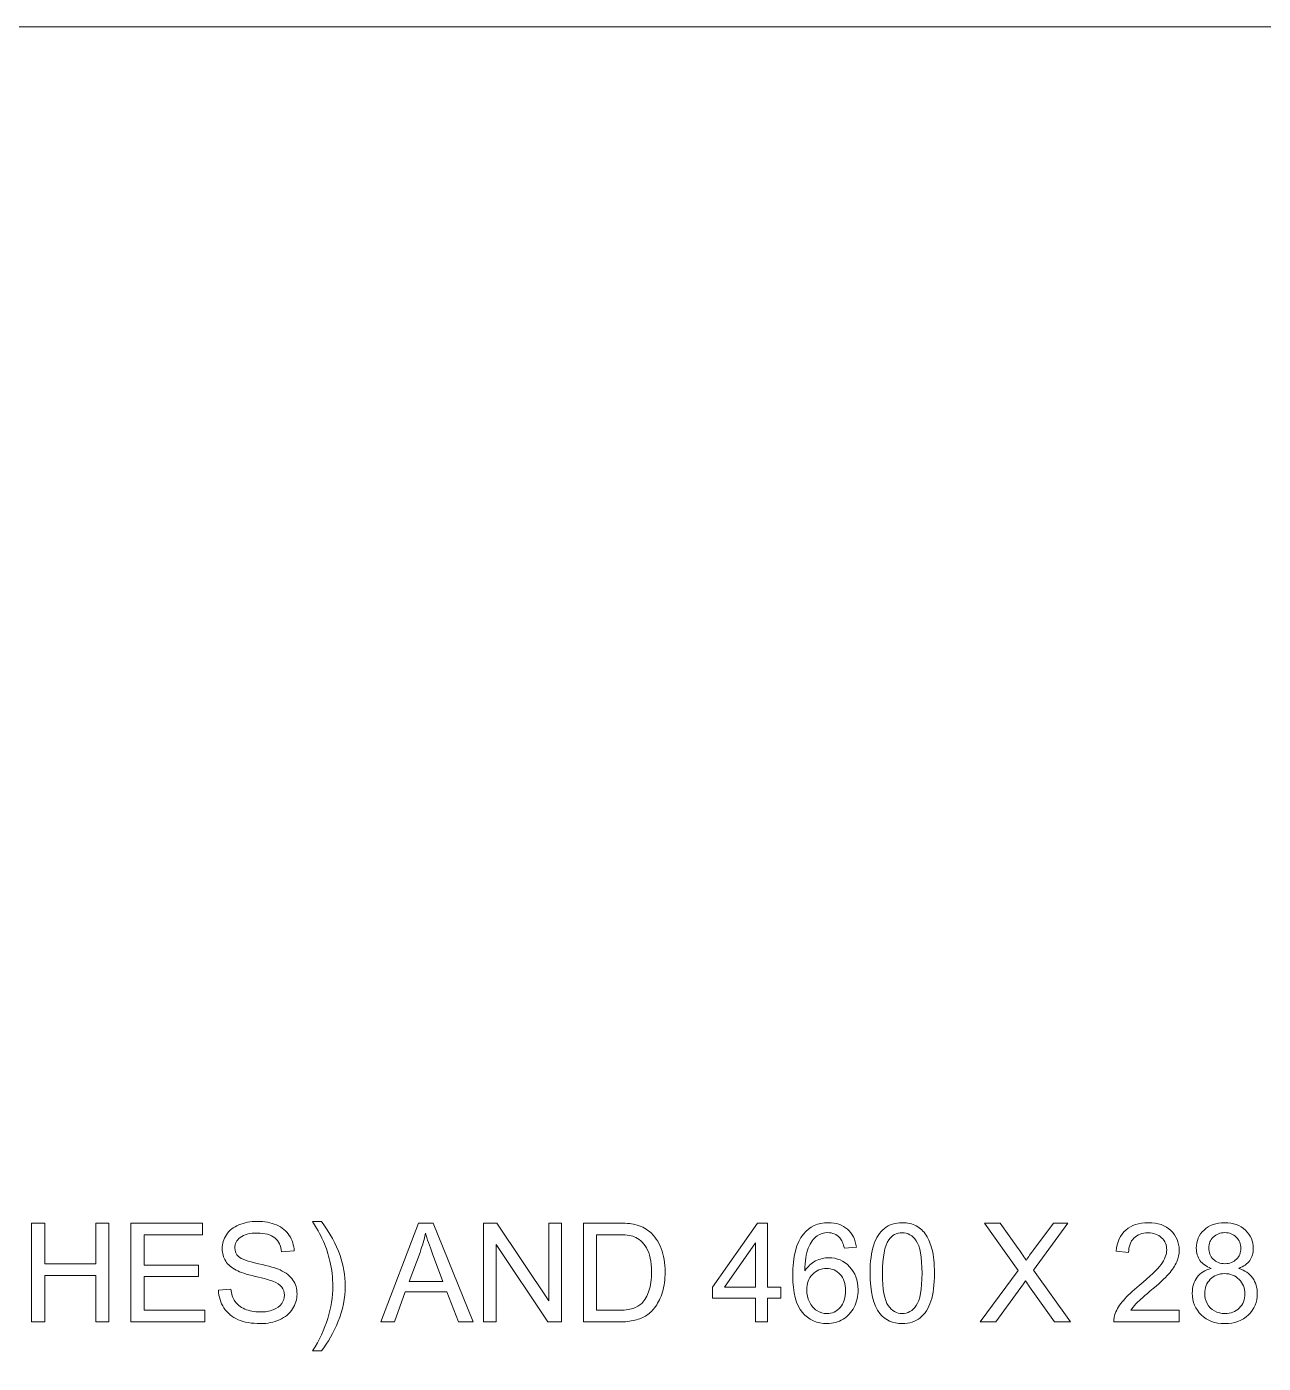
# Model space of a CAD drawing. Header units: millimetres. Extents: x -712 to 738, y -887 to 928.
# Drawn here: x 103.3 to 179.2, y 505.6 to 587.6 of the extents above; entities that cross this region are included whole.
import ezdxf

# ---------------------------------------------------------------- set-up
doc = ezdxf.new("R2010")
doc.units = ezdxf.units.MM
doc.header["$MEASUREMENT"] = 0
doc.layers.add('layer 1', color=7, linetype='Continuous')

msp = doc.modelspace()

# ---------------------------------------------------------------- linework, layer by layer
at = {"layer": 'layer 1', "lineweight": 9}
msp.add_open_spline([(-681.7377, -887.4186), (-681.7377, -887.4186), (706.7376, -887.4186), (706.7376, -887.4186), (706.7376, -887.4186), (723.657, -887.4186), (737.5, -873.5754), (737.5, -856.6561), (737.5, -856.6561), (737.5, -856.6561), (737.5, 556.8187), (737.5, 556.8187), (737.5, 556.8187), (737.5, 573.7381), (723.657, 587.5812), (706.7376, 587.5812), (706.7376, 587.5812), (706.7376, 587.5812), (-681.7377, 587.5812), (-681.7377, 587.5812), (-681.7377, 587.5812), (-698.657, 587.5812), (-712.5, 573.7381), (-712.5, 556.8187), (-712.5, 556.8187), (-712.5, 556.8187), (-712.5, -856.6561), (-712.5, -856.6561), (-712.5, -856.6561), (-712.5, -873.5754), (-698.657, -887.4186), (-681.7377, -887.4186)], degree=3, knots=[0, 0, 0, 0, 0.1111111, 0.1111111, 0.1111111, 0.1111111, 0.2222222, 0.2222222, 0.2222222, 0.2222222, 0.3333333, 0.3333333, 0.3333333, 0.3333333, 0.4444444, 0.4444444, 0.4444444, 0.4444444, 0.5555556, 0.5555556, 0.5555556, 0.5555556, 0.6666667, 0.6666667, 0.6666667, 0.6666667, 0.7777778, 0.7777778, 0.7777778, 0.7777778, 1, 1, 1, 1], dxfattribs=at)
at = {"layer": 'layer 1', "color": 250, "lineweight": 9}
for points, knots in [([(103.6241, 508.1318), (103.6241, 508.1318), (103.6241, 514.1936), (103.6241, 514.1936), (103.6241, 514.1936), (103.6241, 514.1936), (104.4284, 514.1936), (104.4284, 514.1936), (104.4284, 514.1936), (104.4284, 514.1936), (104.4284, 511.6961), (104.4284, 511.6961), (104.4284, 511.6961), (104.4284, 511.6961), (107.5608, 511.6961), (107.5608, 511.6961), (107.5608, 511.6961), (107.5608, 511.6961), (107.5608, 514.1936), (107.5608, 514.1936), (107.5608, 514.1936), (107.5608, 514.1936), (108.3651, 514.1936), (108.3651, 514.1936), (108.3651, 514.1936), (108.3651, 514.1936), (108.3651, 508.1318), (108.3651, 508.1318), (108.3651, 508.1318), (108.3651, 508.1318), (107.5608, 508.1318), (107.5608, 508.1318), (107.5608, 508.1318), (107.5608, 508.1318), (107.5608, 510.9849), (107.5608, 510.9849), (107.5608, 510.9849), (107.5608, 510.9849), (104.4284, 510.9849), (104.4284, 510.9849), (104.4284, 510.9849), (104.4284, 510.9849), (104.4284, 508.1318), (104.4284, 508.1318), (104.4284, 508.1318), (104.4284, 508.1318), (103.6241, 508.1318), (103.6241, 508.1318)], [0, 0, 0, 0, 0.0769231, 0.0769231, 0.0769231, 0.0769231, 0.1538462, 0.1538462, 0.1538462, 0.1538462, 0.2307692, 0.2307692, 0.2307692, 0.2307692, 0.3076923, 0.3076923, 0.3076923, 0.3076923, 0.3846154, 0.3846154, 0.3846154, 0.3846154, 0.4615385, 0.4615385, 0.4615385, 0.4615385, 0.5384615, 0.5384615, 0.5384615, 0.5384615, 0.6153846, 0.6153846, 0.6153846, 0.6153846, 0.6923077, 0.6923077, 0.6923077, 0.6923077, 0.7692308, 0.7692308, 0.7692308, 0.7692308, 0.8461538, 0.8461538, 0.8461538, 0.8461538, 1, 1, 1, 1]), ([(109.7211, 508.1318), (109.7211, 508.1318), (109.7211, 514.1936), (109.7211, 514.1936), (109.7211, 514.1936), (109.7211, 514.1936), (114.0982, 514.1936), (114.0982, 514.1936), (114.0982, 514.1936), (114.0982, 514.1936), (114.0982, 513.4824), (114.0982, 513.4824), (114.0982, 513.4824), (114.0982, 513.4824), (110.5254, 513.4824), (110.5254, 513.4824), (110.5254, 513.4824), (110.5254, 513.4824), (110.5254, 511.6199), (110.5254, 511.6199), (110.5254, 511.6199), (110.5254, 511.6199), (113.8696, 511.6199), (113.8696, 511.6199), (113.8696, 511.6199), (113.8696, 511.6199), (113.8696, 510.9087), (113.8696, 510.9087), (113.8696, 510.9087), (113.8696, 510.9087), (110.5254, 510.9087), (110.5254, 510.9087), (110.5254, 510.9087), (110.5254, 510.9087), (110.5254, 508.843), (110.5254, 508.843), (110.5254, 508.843), (110.5254, 508.843), (114.2421, 508.843), (114.2421, 508.843), (114.2421, 508.843), (114.2421, 508.843), (114.2421, 508.1318), (114.2421, 508.1318), (114.2421, 508.1318), (114.2421, 508.1318), (109.7211, 508.1318), (109.7211, 508.1318)], [0, 0, 0, 0, 0.0769231, 0.0769231, 0.0769231, 0.0769231, 0.1538462, 0.1538462, 0.1538462, 0.1538462, 0.2307692, 0.2307692, 0.2307692, 0.2307692, 0.3076923, 0.3076923, 0.3076923, 0.3076923, 0.3846154, 0.3846154, 0.3846154, 0.3846154, 0.4615385, 0.4615385, 0.4615385, 0.4615385, 0.5384615, 0.5384615, 0.5384615, 0.5384615, 0.6153846, 0.6153846, 0.6153846, 0.6153846, 0.6923077, 0.6923077, 0.6923077, 0.6923077, 0.7692308, 0.7692308, 0.7692308, 0.7692308, 0.8461538, 0.8461538, 0.8461538, 0.8461538, 1, 1, 1, 1]), ([(115.0887, 510.079), (115.0887, 510.079), (115.8422, 510.1468), (115.8422, 510.1468), (115.8422, 510.1468), (115.8775, 509.842), (115.9608, 509.5922), (116.092, 509.3961), (116.092, 509.3961), (116.2232, 509.2014), (116.4264, 509.0433), (116.7016, 508.922), (116.7016, 508.922), (116.9767, 508.802), (117.2871, 508.7414), (117.6314, 508.7414), (117.6314, 508.7414), (117.9376, 508.7414), (118.2071, 508.7865), (118.4414, 508.8782), (118.4414, 508.8782), (118.6756, 508.97), (118.8491, 509.0955), (118.9634, 509.255), (118.9634, 509.255), (119.0777, 509.4144), (119.1356, 509.588), (119.1356, 509.7742), (119.1356, 509.7742), (119.1356, 509.9633), (119.0806, 510.1284), (118.9705, 510.2709), (118.9705, 510.2709), (118.8604, 510.412), (118.6784, 510.5306), (118.4244, 510.6279), (118.4244, 510.6279), (118.2622, 510.69), (117.9023, 510.7888), (117.345, 510.9228), (117.345, 510.9228), (116.7876, 511.0569), (116.3982, 511.1825), (116.1752, 511.301), (116.1752, 511.301), (115.886, 511.4534), (115.6715, 511.6425), (115.5304, 511.8668), (115.5304, 511.8668), (115.3879, 512.0912), (115.3173, 512.3437), (115.3173, 512.6217), (115.3173, 512.6217), (115.3173, 512.9293), (115.4048, 513.2158), (115.5784, 513.481), (115.5784, 513.481), (115.7519, 513.7477), (116.0045, 513.9495), (116.3389, 514.0878), (116.3389, 514.0878), (116.6719, 514.2261), (117.043, 514.2952), (117.4508, 514.2952), (117.4508, 514.2952), (117.8995, 514.2952), (118.296, 514.2232), (118.6389, 514.0779), (118.6389, 514.0779), (118.9818, 513.934), (119.2456, 513.7209), (119.4305, 513.4387), (119.4305, 513.4387), (119.6153, 513.1579), (119.7141, 512.839), (119.7282, 512.4834), (119.7282, 512.4834), (119.7282, 512.4834), (118.9578, 512.4242), (118.9578, 512.4242), (118.9578, 512.4242), (118.9169, 512.8066), (118.7772, 513.0958), (118.5387, 513.2905), (118.5387, 513.2905), (118.3003, 513.4867), (117.9475, 513.584), (117.4819, 513.584), (117.4819, 513.584), (116.9965, 513.584), (116.6423, 513.4951), (116.4208, 513.3173), (116.4208, 513.3173), (116.1992, 513.1396), (116.0878, 512.9251), (116.0878, 512.6739), (116.0878, 512.6739), (116.0878, 512.4566), (116.1668, 512.2774), (116.3234, 512.1363), (116.3234, 512.1363), (116.4786, 511.9966), (116.8808, 511.8513), (117.5327, 511.7045), (117.5327, 511.7045), (118.1846, 511.5564), (118.6318, 511.428), (118.8745, 511.3179), (118.8745, 511.3179), (119.2259, 511.1556), (119.4869, 510.951), (119.6548, 510.7013), (119.6548, 510.7013), (119.8228, 510.4529), (119.906, 510.1665), (119.906, 509.842), (119.906, 509.842), (119.906, 509.5188), (119.8143, 509.2169), (119.6295, 508.9319), (119.6295, 508.9319), (119.4446, 508.6468), (119.1807, 508.4253), (118.835, 508.2673), (118.835, 508.2673), (118.4893, 508.1092), (118.1013, 508.0302), (117.6681, 508.0302), (117.6681, 508.0302), (117.1206, 508.0302), (116.662, 508.1106), (116.2924, 508.2701), (116.2924, 508.2701), (115.9213, 508.4295), (115.632, 508.6694), (115.4217, 508.9911), (115.4217, 508.9911), (115.2101, 509.3114), (115.1, 509.6741), (115.0887, 510.079)], [0, 0, 0, 0, 0.0277778, 0.0277778, 0.0277778, 0.0277778, 0.0555556, 0.0555556, 0.0555556, 0.0555556, 0.0833333, 0.0833333, 0.0833333, 0.0833333, 0.1111111, 0.1111111, 0.1111111, 0.1111111, 0.1388889, 0.1388889, 0.1388889, 0.1388889, 0.1666667, 0.1666667, 0.1666667, 0.1666667, 0.1944444, 0.1944444, 0.1944444, 0.1944444, 0.2222222, 0.2222222, 0.2222222, 0.2222222, 0.25, 0.25, 0.25, 0.25, 0.2777778, 0.2777778, 0.2777778, 0.2777778, 0.3055556, 0.3055556, 0.3055556, 0.3055556, 0.3333333, 0.3333333, 0.3333333, 0.3333333, 0.3611111, 0.3611111, 0.3611111, 0.3611111, 0.3888889, 0.3888889, 0.3888889, 0.3888889, 0.4166667, 0.4166667, 0.4166667, 0.4166667, 0.4444444, 0.4444444, 0.4444444, 0.4444444, 0.4722222, 0.4722222, 0.4722222, 0.4722222, 0.5, 0.5, 0.5, 0.5, 0.5277778, 0.5277778, 0.5277778, 0.5277778, 0.5555556, 0.5555556, 0.5555556, 0.5555556, 0.5833333, 0.5833333, 0.5833333, 0.5833333, 0.6111111, 0.6111111, 0.6111111, 0.6111111, 0.6388889, 0.6388889, 0.6388889, 0.6388889, 0.6666667, 0.6666667, 0.6666667, 0.6666667, 0.6944444, 0.6944444, 0.6944444, 0.6944444, 0.7222222, 0.7222222, 0.7222222, 0.7222222, 0.75, 0.75, 0.75, 0.75, 0.7777778, 0.7777778, 0.7777778, 0.7777778, 0.8055556, 0.8055556, 0.8055556, 0.8055556, 0.8333333, 0.8333333, 0.8333333, 0.8333333, 0.8611111, 0.8611111, 0.8611111, 0.8611111, 0.8888889, 0.8888889, 0.8888889, 0.8888889, 0.9166667, 0.9166667, 0.9166667, 0.9166667, 0.9444444, 0.9444444, 0.9444444, 0.9444444, 1, 1, 1, 1]), ([(121.3961, 506.3539), (121.3961, 506.3539), (120.8627, 506.3539), (120.8627, 506.3539), (120.8627, 506.3539), (121.6868, 507.676), (122.0988, 508.9996), (122.0988, 510.3245), (122.0988, 510.3245), (122.0988, 510.8424), (122.0395, 511.356), (121.921, 511.8654), (121.921, 511.8654), (121.8279, 512.2788), (121.6967, 512.6753), (121.5287, 513.0563), (121.5287, 513.0563), (121.4215, 513.3032), (121.1986, 513.7167), (120.8627, 514.2952), (120.8627, 514.2952), (120.8627, 514.2952), (121.3961, 514.2952), (121.3961, 514.2952), (121.3961, 514.2952), (121.9125, 513.6038), (122.2949, 512.9096), (122.5433, 512.2125), (122.5433, 512.2125), (122.7549, 511.6128), (122.8608, 510.9849), (122.8608, 510.3288), (122.8608, 510.3288), (122.8608, 509.5852), (122.7182, 508.8655), (122.4332, 508.1713), (122.4332, 508.1713), (122.1496, 507.4771), (121.8039, 506.8717), (121.3961, 506.3539)], [0, 0, 0, 0, 0.0909091, 0.0909091, 0.0909091, 0.0909091, 0.1818182, 0.1818182, 0.1818182, 0.1818182, 0.2727273, 0.2727273, 0.2727273, 0.2727273, 0.3636364, 0.3636364, 0.3636364, 0.3636364, 0.4545455, 0.4545455, 0.4545455, 0.4545455, 0.5454545, 0.5454545, 0.5454545, 0.5454545, 0.6363636, 0.6363636, 0.6363636, 0.6363636, 0.7272727, 0.7272727, 0.7272727, 0.7272727, 0.8181818, 0.8181818, 0.8181818, 0.8181818, 1, 1, 1, 1]), ([(125.0379, 508.1318), (125.0379, 508.1318), (127.3633, 514.1936), (127.3633, 514.1936), (127.3633, 514.1936), (127.3633, 514.1936), (128.2452, 514.1936), (128.2452, 514.1936), (128.2452, 514.1936), (128.2452, 514.1936), (130.7131, 508.1318), (130.7131, 508.1318), (130.7131, 508.1318), (130.7131, 508.1318), (129.8001, 508.1318), (129.8001, 508.1318), (129.8001, 508.1318), (129.8001, 508.1318), (129.0989, 509.969), (129.0989, 509.969), (129.0989, 509.969), (129.0989, 509.969), (126.5463, 509.969), (126.5463, 509.969), (126.5463, 509.969), (126.5463, 509.969), (125.8888, 508.1318), (125.8888, 508.1318), (125.8888, 508.1318), (125.8888, 508.1318), (125.0379, 508.1318), (125.0379, 508.1318)], [0, 0, 0, 0, 0.1111111, 0.1111111, 0.1111111, 0.1111111, 0.2222222, 0.2222222, 0.2222222, 0.2222222, 0.3333333, 0.3333333, 0.3333333, 0.3333333, 0.4444444, 0.4444444, 0.4444444, 0.4444444, 0.5555556, 0.5555556, 0.5555556, 0.5555556, 0.6666667, 0.6666667, 0.6666667, 0.6666667, 0.7777778, 0.7777778, 0.7777778, 0.7777778, 1, 1, 1, 1]), ([(131.341, 508.1318), (131.341, 508.1318), (131.341, 514.1936), (131.341, 514.1936), (131.341, 514.1936), (131.341, 514.1936), (132.1651, 514.1936), (132.1651, 514.1936), (132.1651, 514.1936), (132.1651, 514.1936), (135.3455, 509.4356), (135.3455, 509.4356), (135.3455, 509.4356), (135.3455, 509.4356), (135.3455, 514.1936), (135.3455, 514.1936), (135.3455, 514.1936), (135.3455, 514.1936), (136.116, 514.1936), (136.116, 514.1936), (136.116, 514.1936), (136.116, 514.1936), (136.116, 508.1318), (136.116, 508.1318), (136.116, 508.1318), (136.116, 508.1318), (135.2919, 508.1318), (135.2919, 508.1318), (135.2919, 508.1318), (135.2919, 508.1318), (132.1115, 512.8898), (132.1115, 512.8898), (132.1115, 512.8898), (132.1115, 512.8898), (132.1115, 508.1318), (132.1115, 508.1318), (132.1115, 508.1318), (132.1115, 508.1318), (131.341, 508.1318), (131.341, 508.1318)], [0, 0, 0, 0, 0.0909091, 0.0909091, 0.0909091, 0.0909091, 0.1818182, 0.1818182, 0.1818182, 0.1818182, 0.2727273, 0.2727273, 0.2727273, 0.2727273, 0.3636364, 0.3636364, 0.3636364, 0.3636364, 0.4545455, 0.4545455, 0.4545455, 0.4545455, 0.5454545, 0.5454545, 0.5454545, 0.5454545, 0.6363636, 0.6363636, 0.6363636, 0.6363636, 0.7272727, 0.7272727, 0.7272727, 0.7272727, 0.8181818, 0.8181818, 0.8181818, 0.8181818, 1, 1, 1, 1]), ([(137.4635, 508.1318), (137.4635, 508.1318), (137.4635, 514.1936), (137.4635, 514.1936), (137.4635, 514.1936), (137.4635, 514.1936), (139.5518, 514.1936), (139.5518, 514.1936), (139.5518, 514.1936), (140.0231, 514.1936), (140.3829, 514.1654), (140.6313, 514.1075), (140.6313, 514.1075), (140.9784, 514.0271), (141.2747, 513.8818), (141.5202, 513.6729), (141.5202, 513.6729), (141.8405, 513.402), (142.079, 513.0577), (142.237, 512.6372), (142.237, 512.6372), (142.3965, 512.2167), (142.4755, 511.7356), (142.4755, 511.1952), (142.4755, 511.1952), (142.4755, 510.7352), (142.4219, 510.3274), (142.3146, 509.9718), (142.3146, 509.9718), (142.2074, 509.6162), (142.0691, 509.3213), (141.9012, 509.0885), (141.9012, 509.0885), (141.7319, 508.8557), (141.5484, 508.6722), (141.3481, 508.5396), (141.3481, 508.5396), (141.1491, 508.4055), (140.9078, 508.3039), (140.6256, 508.2348), (140.6256, 508.2348), (140.342, 508.1657), (140.0175, 508.1318), (139.6506, 508.1318), (139.6506, 508.1318), (139.6506, 508.1318), (137.4635, 508.1318), (137.4635, 508.1318)], [0, 0, 0, 0, 0.0769231, 0.0769231, 0.0769231, 0.0769231, 0.1538462, 0.1538462, 0.1538462, 0.1538462, 0.2307692, 0.2307692, 0.2307692, 0.2307692, 0.3076923, 0.3076923, 0.3076923, 0.3076923, 0.3846154, 0.3846154, 0.3846154, 0.3846154, 0.4615385, 0.4615385, 0.4615385, 0.4615385, 0.5384615, 0.5384615, 0.5384615, 0.5384615, 0.6153846, 0.6153846, 0.6153846, 0.6153846, 0.6923077, 0.6923077, 0.6923077, 0.6923077, 0.7692308, 0.7692308, 0.7692308, 0.7692308, 0.8461538, 0.8461538, 0.8461538, 0.8461538, 1, 1, 1, 1]), ([(148.0124, 508.1318), (148.0124, 508.1318), (148.0124, 509.5795), (148.0124, 509.5795), (148.0124, 509.5795), (148.0124, 509.5795), (145.3794, 509.5795), (145.3794, 509.5795), (145.3794, 509.5795), (145.3794, 509.5795), (145.3794, 510.2653), (145.3794, 510.2653), (145.3794, 510.2653), (145.3794, 510.2653), (148.1478, 514.1936), (148.1478, 514.1936), (148.1478, 514.1936), (148.1478, 514.1936), (148.7574, 514.1936), (148.7574, 514.1936), (148.7574, 514.1936), (148.7574, 514.1936), (148.7574, 510.2653), (148.7574, 510.2653), (148.7574, 510.2653), (148.7574, 510.2653), (149.5786, 510.2653), (149.5786, 510.2653), (149.5786, 510.2653), (149.5786, 510.2653), (149.5786, 509.5795), (149.5786, 509.5795), (149.5786, 509.5795), (149.5786, 509.5795), (148.7574, 509.5795), (148.7574, 509.5795), (148.7574, 509.5795), (148.7574, 509.5795), (148.7574, 508.1318), (148.7574, 508.1318), (148.7574, 508.1318), (148.7574, 508.1318), (148.0124, 508.1318), (148.0124, 508.1318)], [0, 0, 0, 0, 0.0833333, 0.0833333, 0.0833333, 0.0833333, 0.1666667, 0.1666667, 0.1666667, 0.1666667, 0.25, 0.25, 0.25, 0.25, 0.3333333, 0.3333333, 0.3333333, 0.3333333, 0.4166667, 0.4166667, 0.4166667, 0.4166667, 0.5, 0.5, 0.5, 0.5, 0.5833333, 0.5833333, 0.5833333, 0.5833333, 0.6666667, 0.6666667, 0.6666667, 0.6666667, 0.75, 0.75, 0.75, 0.75, 0.8333333, 0.8333333, 0.8333333, 0.8333333, 1, 1, 1, 1]), ([(154.211, 512.712), (154.211, 512.712), (153.4745, 512.6528), (153.4745, 512.6528), (153.4745, 512.6528), (153.4082, 512.9448), (153.3136, 513.1579), (153.1909, 513.2905), (153.1909, 513.2905), (152.9891, 513.5036), (152.7393, 513.6094), (152.443, 513.6094), (152.443, 513.6094), (152.2045, 513.6094), (151.9929, 513.5431), (151.8109, 513.4105), (151.8109, 513.4105), (151.5766, 513.2397), (151.3932, 512.9914), (151.2563, 512.664), (151.2563, 512.664), (151.1209, 512.3353), (151.0503, 511.8682), (151.0447, 511.2629), (151.0447, 511.2629), (151.2239, 511.5352), (151.444, 511.7384), (151.7036, 511.8696), (151.7036, 511.8696), (151.9633, 512.0023), (152.2342, 512.0686), (152.5192, 512.0686), (152.5192, 512.0686), (153.0159, 512.0686), (153.4392, 511.8851), (153.7891, 511.5197), (153.7891, 511.5197), (154.1377, 511.1542), (154.3126, 510.6829), (154.3126, 510.103), (154.3126, 510.103), (154.3126, 509.722), (154.2308, 509.3693), (154.0671, 509.0419), (154.0671, 509.0419), (153.902, 508.7146), (153.6777, 508.4648), (153.3898, 508.2912), (153.3898, 508.2912), (153.1034, 508.1177), (152.7774, 508.0302), (152.4134, 508.0302), (152.4134, 508.0302), (151.7939, 508.0302), (151.2874, 508.2588), (150.8951, 508.7146), (150.8951, 508.7146), (150.5042, 509.1703), (150.3081, 509.9224), (150.3081, 510.9694), (150.3081, 510.9694), (150.3081, 512.1405), (150.5254, 512.9928), (150.9586, 513.5248), (150.9586, 513.5248), (151.3368, 513.9876), (151.8461, 514.219), (152.4882, 514.219), (152.4882, 514.219), (152.9651, 514.219), (153.3574, 514.0849), (153.6621, 513.8183), (153.6621, 513.8183), (153.9669, 513.5516), (154.1504, 513.1833), (154.211, 512.712)], [0, 0, 0, 0, 0.05, 0.05, 0.05, 0.05, 0.1, 0.1, 0.1, 0.1, 0.15, 0.15, 0.15, 0.15, 0.2, 0.2, 0.2, 0.2, 0.25, 0.25, 0.25, 0.25, 0.3, 0.3, 0.3, 0.3, 0.35, 0.35, 0.35, 0.35, 0.4, 0.4, 0.4, 0.4, 0.45, 0.45, 0.45, 0.45, 0.5, 0.5, 0.5, 0.5, 0.55, 0.55, 0.55, 0.55, 0.6, 0.6, 0.6, 0.6, 0.65, 0.65, 0.65, 0.65, 0.7, 0.7, 0.7, 0.7, 0.75, 0.75, 0.75, 0.75, 0.8, 0.8, 0.8, 0.8, 0.85, 0.85, 0.85, 0.85, 0.9, 0.9, 0.9, 0.9, 1, 1, 1, 1]), ([(155.0506, 511.1232), (155.0506, 511.8386), (155.124, 512.4171), (155.2707, 512.8545), (155.2707, 512.8545), (155.4189, 513.2934), (155.6376, 513.6306), (155.9282, 513.8662), (155.9282, 513.8662), (156.2175, 514.1019), (156.583, 514.219), (157.0232, 514.219), (157.0232, 514.219), (157.3477, 514.219), (157.6328, 514.1541), (157.8797, 514.0229), (157.8797, 514.0229), (158.1252, 513.8916), (158.3284, 513.7026), (158.4864, 513.4556), (158.4864, 513.4556), (158.6445, 513.2101), (158.7687, 512.9096), (158.859, 512.5554), (158.859, 512.5554), (158.9507, 512.2012), (158.9958, 511.7229), (158.9958, 511.1232), (158.9958, 511.1232), (158.9958, 510.412), (158.9225, 509.8363), (158.7771, 509.3989), (158.7771, 509.3989), (158.6318, 508.9601), (158.4131, 508.6228), (158.1224, 508.3858), (158.1224, 508.3858), (157.8331, 508.1487), (157.4663, 508.0302), (157.0232, 508.0302), (157.0232, 508.0302), (156.4404, 508.0302), (155.9819, 508.2376), (155.6489, 508.6539), (155.6489, 508.6539), (155.2495, 509.1619), (155.0506, 509.9845), (155.0506, 511.1232)], [0, 0, 0, 0, 0.0769231, 0.0769231, 0.0769231, 0.0769231, 0.1538462, 0.1538462, 0.1538462, 0.1538462, 0.2307692, 0.2307692, 0.2307692, 0.2307692, 0.3076923, 0.3076923, 0.3076923, 0.3076923, 0.3846154, 0.3846154, 0.3846154, 0.3846154, 0.4615385, 0.4615385, 0.4615385, 0.4615385, 0.5384615, 0.5384615, 0.5384615, 0.5384615, 0.6153846, 0.6153846, 0.6153846, 0.6153846, 0.6923077, 0.6923077, 0.6923077, 0.6923077, 0.7692308, 0.7692308, 0.7692308, 0.7692308, 0.8461538, 0.8461538, 0.8461538, 0.8461538, 1, 1, 1, 1]), ([(161.7925, 508.1318), (161.7925, 508.1318), (164.1348, 511.277), (164.1348, 511.277), (164.1348, 511.277), (164.1348, 511.277), (162.0719, 514.1936), (162.0719, 514.1936), (162.0719, 514.1936), (162.0719, 514.1936), (163.0271, 514.1936), (163.0271, 514.1936), (163.0271, 514.1936), (163.0271, 514.1936), (164.132, 512.6429), (164.132, 512.6429), (164.132, 512.6429), (164.362, 512.3212), (164.5214, 512.0756), (164.6131, 511.9049), (164.6131, 511.9049), (164.75, 512.1166), (164.9109, 512.3423), (165.0957, 512.5808), (165.0957, 512.5808), (165.0957, 512.5808), (166.3064, 514.1936), (166.3064, 514.1936), (166.3064, 514.1936), (166.3064, 514.1936), (167.1855, 514.1936), (167.1855, 514.1936), (167.1855, 514.1936), (167.1855, 514.1936), (165.0802, 511.3123), (165.0802, 511.3123), (165.0802, 511.3123), (165.0802, 511.3123), (167.3463, 508.1318), (167.3463, 508.1318), (167.3463, 508.1318), (167.3463, 508.1318), (166.3614, 508.1318), (166.3614, 508.1318), (166.3614, 508.1318), (166.3614, 508.1318), (164.8319, 510.2935), (164.8319, 510.2935), (164.8319, 510.2935), (164.7444, 510.4163), (164.6611, 510.539), (164.5835, 510.6604), (164.5835, 510.6604), (164.4481, 510.4572), (164.3521, 510.3147), (164.2928, 510.2342), (164.2928, 510.2342), (164.2928, 510.2342), (162.7562, 508.1318), (162.7562, 508.1318), (162.7562, 508.1318), (162.7562, 508.1318), (161.7925, 508.1318), (161.7925, 508.1318)], [0, 0, 0, 0, 0.0588235, 0.0588235, 0.0588235, 0.0588235, 0.1176471, 0.1176471, 0.1176471, 0.1176471, 0.1764706, 0.1764706, 0.1764706, 0.1764706, 0.2352941, 0.2352941, 0.2352941, 0.2352941, 0.2941176, 0.2941176, 0.2941176, 0.2941176, 0.3529412, 0.3529412, 0.3529412, 0.3529412, 0.4117647, 0.4117647, 0.4117647, 0.4117647, 0.4705882, 0.4705882, 0.4705882, 0.4705882, 0.5294118, 0.5294118, 0.5294118, 0.5294118, 0.5882353, 0.5882353, 0.5882353, 0.5882353, 0.6470588, 0.6470588, 0.6470588, 0.6470588, 0.7058824, 0.7058824, 0.7058824, 0.7058824, 0.7647059, 0.7647059, 0.7647059, 0.7647059, 0.8235294, 0.8235294, 0.8235294, 0.8235294, 0.8823529, 0.8823529, 0.8823529, 0.8823529, 1, 1, 1, 1]), ([(174.0135, 508.843), (174.0135, 508.843), (174.0135, 508.1318), (174.0135, 508.1318), (174.0135, 508.1318), (174.0135, 508.1318), (170.0005, 508.1318), (170.0005, 508.1318), (170.0005, 508.1318), (169.9949, 508.311), (170.0245, 508.4831), (170.088, 508.6496), (170.088, 508.6496), (170.191, 508.922), (170.3561, 509.1915), (170.5833, 509.4553), (170.5833, 509.4553), (170.8105, 509.7192), (171.135, 510.024), (171.5569, 510.3697), (171.5569, 510.3697), (172.213, 510.9101), (172.6589, 511.3377), (172.8917, 511.6537), (172.8917, 511.6537), (173.126, 511.9698), (173.2431, 512.2689), (173.2431, 512.5512), (173.2431, 512.5512), (173.2431, 512.8461), (173.1372, 513.0944), (172.9256, 513.2976), (172.9256, 513.2976), (172.7139, 513.4994), (172.4374, 513.601), (172.0973, 513.601), (172.0973, 513.601), (171.7375, 513.601), (171.4497, 513.4937), (171.2338, 513.2792), (171.2338, 513.2792), (171.0179, 513.0662), (170.9092, 512.7699), (170.9064, 512.3903), (170.9064, 512.3903), (170.9064, 512.3903), (170.1444, 512.4665), (170.1444, 512.4665), (170.1444, 512.4665), (170.1967, 513.0366), (170.3942, 513.4712), (170.7357, 513.7703), (170.7357, 513.7703), (171.0785, 514.0694), (171.5371, 514.219), (172.1142, 514.219), (172.1142, 514.219), (172.6956, 514.219), (173.157, 514.0581), (173.4956, 513.735), (173.4956, 513.735), (173.8357, 513.4119), (174.005, 513.0112), (174.005, 512.5342), (174.005, 512.5342), (174.005, 512.2915), (173.9556, 512.0531), (173.8555, 511.8188), (173.8555, 511.8188), (173.7567, 511.5832), (173.5916, 511.3363), (173.3616, 511.0766), (173.3616, 511.0766), (173.1302, 510.8184), (172.7478, 510.4614), (172.2144, 510.0099), (172.2144, 510.0099), (171.7671, 509.6346), (171.4793, 509.3806), (171.3523, 509.2465), (171.3523, 509.2465), (171.2253, 509.1125), (171.1209, 508.9784), (171.0376, 508.843), (171.0376, 508.843), (171.0376, 508.843), (174.0135, 508.843), (174.0135, 508.843)], [0, 0, 0, 0, 0.0434783, 0.0434783, 0.0434783, 0.0434783, 0.0869565, 0.0869565, 0.0869565, 0.0869565, 0.1304348, 0.1304348, 0.1304348, 0.1304348, 0.173913, 0.173913, 0.173913, 0.173913, 0.2173913, 0.2173913, 0.2173913, 0.2173913, 0.2608696, 0.2608696, 0.2608696, 0.2608696, 0.3043478, 0.3043478, 0.3043478, 0.3043478, 0.3478261, 0.3478261, 0.3478261, 0.3478261, 0.3913043, 0.3913043, 0.3913043, 0.3913043, 0.4347826, 0.4347826, 0.4347826, 0.4347826, 0.4782609, 0.4782609, 0.4782609, 0.4782609, 0.5217391, 0.5217391, 0.5217391, 0.5217391, 0.5652174, 0.5652174, 0.5652174, 0.5652174, 0.6086957, 0.6086957, 0.6086957, 0.6086957, 0.6521739, 0.6521739, 0.6521739, 0.6521739, 0.6956522, 0.6956522, 0.6956522, 0.6956522, 0.7391304, 0.7391304, 0.7391304, 0.7391304, 0.7826087, 0.7826087, 0.7826087, 0.7826087, 0.826087, 0.826087, 0.826087, 0.826087, 0.8695652, 0.8695652, 0.8695652, 0.8695652, 0.9130435, 0.9130435, 0.9130435, 0.9130435, 1, 1, 1, 1]), ([(175.9664, 511.4181), (175.6573, 511.531), (175.4287, 511.6932), (175.2792, 511.9021), (175.2792, 511.9021), (175.131, 512.1123), (175.0562, 512.3635), (175.0562, 512.6556), (175.0562, 512.6556), (175.0562, 513.0972), (175.2143, 513.4669), (175.5303, 513.7675), (175.5303, 513.7675), (175.8478, 514.068), (176.2683, 514.219), (176.7946, 514.219), (176.7946, 514.219), (177.3224, 514.219), (177.7485, 514.0652), (178.0702, 513.7576), (178.0702, 513.7576), (178.3919, 513.45), (178.5528, 513.0761), (178.5528, 512.6344), (178.5528, 512.6344), (178.5528, 512.3536), (178.4794, 512.1081), (178.3327, 511.9007), (178.3327, 511.9007), (178.1859, 511.6918), (177.963, 511.531), (177.6624, 511.4181), (177.6624, 511.4181), (178.0335, 511.2967), (178.3143, 511.102), (178.5076, 510.8311), (178.5076, 510.8311), (178.7009, 510.5616), (178.7983, 510.2399), (178.7983, 509.8645), (178.7983, 509.8645), (178.7983, 509.3467), (178.6149, 508.9121), (178.2494, 508.5593), (178.2494, 508.5593), (177.8825, 508.2066), (177.4014, 508.0302), (176.8045, 508.0302), (176.8045, 508.0302), (176.2076, 508.0302), (175.7265, 508.2066), (175.3596, 508.5608), (175.3596, 508.5608), (174.9941, 508.9149), (174.8107, 509.3566), (174.8107, 509.8857), (174.8107, 509.8857), (174.8107, 510.2794), (174.9109, 510.6096), (175.1113, 510.8748), (175.1113, 510.8748), (175.3116, 511.1415), (175.5967, 511.3221), (175.9664, 511.4181)], [0, 0, 0, 0, 0.0588235, 0.0588235, 0.0588235, 0.0588235, 0.1176471, 0.1176471, 0.1176471, 0.1176471, 0.1764706, 0.1764706, 0.1764706, 0.1764706, 0.2352941, 0.2352941, 0.2352941, 0.2352941, 0.2941176, 0.2941176, 0.2941176, 0.2941176, 0.3529412, 0.3529412, 0.3529412, 0.3529412, 0.4117647, 0.4117647, 0.4117647, 0.4117647, 0.4705882, 0.4705882, 0.4705882, 0.4705882, 0.5294118, 0.5294118, 0.5294118, 0.5294118, 0.5882353, 0.5882353, 0.5882353, 0.5882353, 0.6470588, 0.6470588, 0.6470588, 0.6470588, 0.7058824, 0.7058824, 0.7058824, 0.7058824, 0.7647059, 0.7647059, 0.7647059, 0.7647059, 0.8235294, 0.8235294, 0.8235294, 0.8235294, 0.8823529, 0.8823529, 0.8823529, 0.8823529, 1, 1, 1, 1]), ([(126.7819, 510.6209), (126.7819, 510.6209), (128.8477, 510.6209), (128.8477, 510.6209), (128.8477, 510.6209), (128.8477, 510.6209), (128.2155, 512.3014), (128.2155, 512.3014), (128.2155, 512.3014), (128.0251, 512.8122), (127.8811, 513.2341), (127.7809, 513.5671), (127.7809, 513.5671), (127.6977, 513.172), (127.5862, 512.784), (127.4465, 512.4002), (127.4465, 512.4002), (127.4465, 512.4002), (126.7819, 510.6209), (126.7819, 510.6209)], [0, 0, 0, 0, 0.1666667, 0.1666667, 0.1666667, 0.1666667, 0.3333333, 0.3333333, 0.3333333, 0.3333333, 0.5, 0.5, 0.5, 0.5, 0.6666667, 0.6666667, 0.6666667, 0.6666667, 1, 1, 1, 1]), ([(138.2678, 508.843), (138.2678, 508.843), (139.5603, 508.843), (139.5603, 508.843), (139.5603, 508.843), (139.9596, 508.843), (140.2729, 508.8796), (140.5, 508.9544), (140.5, 508.9544), (140.7272, 509.0292), (140.9078, 509.1336), (141.0433, 509.2691), (141.0433, 509.2691), (141.2324, 509.4596), (141.3805, 509.7164), (141.4864, 510.0381), (141.4864, 510.0381), (141.5922, 510.3598), (141.6458, 510.7493), (141.6458, 511.2079), (141.6458, 511.2079), (141.6458, 511.8428), (141.5414, 512.331), (141.334, 512.6725), (141.334, 512.6725), (141.1265, 513.014), (140.874, 513.2426), (140.5762, 513.3583), (140.5762, 513.3583), (140.3618, 513.4415), (140.0161, 513.4824), (139.5391, 513.4824), (139.5391, 513.4824), (139.5391, 513.4824), (138.2678, 513.4824), (138.2678, 513.4824), (138.2678, 513.4824), (138.2678, 513.4824), (138.2678, 508.843), (138.2678, 508.843)], [0, 0, 0, 0, 0.0909091, 0.0909091, 0.0909091, 0.0909091, 0.1818182, 0.1818182, 0.1818182, 0.1818182, 0.2727273, 0.2727273, 0.2727273, 0.2727273, 0.3636364, 0.3636364, 0.3636364, 0.3636364, 0.4545455, 0.4545455, 0.4545455, 0.4545455, 0.5454545, 0.5454545, 0.5454545, 0.5454545, 0.6363636, 0.6363636, 0.6363636, 0.6363636, 0.7272727, 0.7272727, 0.7272727, 0.7272727, 0.8181818, 0.8181818, 0.8181818, 0.8181818, 1, 1, 1, 1]), ([(155.8125, 511.1204), (155.8125, 510.1228), (155.9282, 509.4596), (156.1611, 509.1322), (156.1611, 509.1322), (156.3939, 508.8035), (156.6817, 508.6398), (157.0232, 508.6398), (157.0232, 508.6398), (157.3647, 508.6398), (157.6525, 508.8049), (157.8853, 509.1336), (157.8853, 509.1336), (158.1182, 509.4638), (158.2339, 510.1256), (158.2339, 511.1204), (158.2339, 511.1204), (158.2339, 512.118), (158.1182, 512.7812), (157.8853, 513.1085), (157.8853, 513.1085), (157.6539, 513.4373), (157.3633, 513.601), (157.0147, 513.601), (157.0147, 513.601), (156.6733, 513.601), (156.3995, 513.4556), (156.1949, 513.1664), (156.1949, 513.1664), (155.9395, 512.7981), (155.8125, 512.1151), (155.8125, 511.1204)], [0, 0, 0, 0, 0.1111111, 0.1111111, 0.1111111, 0.1111111, 0.2222222, 0.2222222, 0.2222222, 0.2222222, 0.3333333, 0.3333333, 0.3333333, 0.3333333, 0.4444444, 0.4444444, 0.4444444, 0.4444444, 0.5555556, 0.5555556, 0.5555556, 0.5555556, 0.6666667, 0.6666667, 0.6666667, 0.6666667, 0.7777778, 0.7777778, 0.7777778, 0.7777778, 1, 1, 1, 1]), ([(175.8182, 512.6824), (175.8182, 512.3945), (175.9099, 512.1603), (176.0919, 511.9783), (176.0919, 511.9783), (176.2754, 511.7963), (176.5152, 511.7045), (176.813, 511.7045), (176.813, 511.7045), (177.1022, 511.7045), (177.3365, 511.7948), (177.5185, 511.9755), (177.5185, 511.9755), (177.7005, 512.1561), (177.7908, 512.3776), (177.7908, 512.6401), (177.7908, 512.6401), (177.7908, 512.9138), (177.6977, 513.1438), (177.51, 513.33), (177.51, 513.33), (177.3238, 513.5163), (177.0881, 513.6094), (176.8045, 513.6094), (176.8045, 513.6094), (176.5181, 513.6094), (176.2824, 513.5177), (176.0962, 513.3357), (176.0962, 513.3357), (175.9113, 513.1537), (175.8182, 512.9364), (175.8182, 512.6824)], [0, 0, 0, 0, 0.1111111, 0.1111111, 0.1111111, 0.1111111, 0.2222222, 0.2222222, 0.2222222, 0.2222222, 0.3333333, 0.3333333, 0.3333333, 0.3333333, 0.4444444, 0.4444444, 0.4444444, 0.4444444, 0.5555556, 0.5555556, 0.5555556, 0.5555556, 0.6666667, 0.6666667, 0.6666667, 0.6666667, 0.7777778, 0.7777778, 0.7777778, 0.7777778, 1, 1, 1, 1]), ([(148.0124, 510.2653), (148.0124, 510.2653), (148.0124, 512.9928), (148.0124, 512.9928), (148.0124, 512.9928), (148.0124, 512.9928), (146.1117, 510.2653), (146.1117, 510.2653), (146.1117, 510.2653), (146.1117, 510.2653), (148.0124, 510.2653), (148.0124, 510.2653)], [0, 0, 0, 0, 0.25, 0.25, 0.25, 0.25, 0.5, 0.5, 0.5, 0.5, 1, 1, 1, 1]), ([(151.1632, 510.096), (151.1632, 509.8392), (151.2182, 509.5936), (151.3269, 509.3594), (151.3269, 509.3594), (151.4355, 509.1252), (151.5879, 508.9474), (151.7812, 508.8246), (151.7812, 508.8246), (151.976, 508.7019), (152.182, 508.6398), (152.4007, 508.6398), (152.4007, 508.6398), (152.7182, 508.6398), (152.9891, 508.7668), (153.2134, 509.0208), (153.2134, 509.0208), (153.4378, 509.2747), (153.5507, 509.619), (153.5507, 510.055), (153.5507, 510.055), (153.5507, 510.4741), (153.4392, 510.8043), (153.2177, 511.0456), (153.2177, 511.0456), (152.9961, 511.2869), (152.7139, 511.4082), (152.371, 511.4082), (152.371, 511.4082), (152.0352, 511.4082), (151.7488, 511.2869), (151.5145, 511.0456), (151.5145, 511.0456), (151.2803, 510.8043), (151.1632, 510.4882), (151.1632, 510.096)], [0, 0, 0, 0, 0.1, 0.1, 0.1, 0.1, 0.2, 0.2, 0.2, 0.2, 0.3, 0.3, 0.3, 0.3, 0.4, 0.4, 0.4, 0.4, 0.5, 0.5, 0.5, 0.5, 0.6, 0.6, 0.6, 0.6, 0.7, 0.7, 0.7, 0.7, 0.8, 0.8, 0.8, 0.8, 1, 1, 1, 1]), ([(175.5727, 509.8801), (175.5727, 509.667), (175.6221, 509.4624), (175.7208, 509.2634), (175.7208, 509.2634), (175.8196, 509.0659), (175.9692, 508.9121), (176.1695, 508.8035), (176.1695, 508.8035), (176.3685, 508.6948), (176.583, 508.6398), (176.8101, 508.6398), (176.8101, 508.6398), (177.1686, 508.6398), (177.462, 508.7541), (177.692, 508.9827), (177.692, 508.9827), (177.922, 509.2112), (178.0363, 509.5019), (178.0363, 509.8547), (178.0363, 509.8547), (178.0363, 510.2131), (177.9178, 510.5094), (177.6822, 510.7436), (177.6822, 510.7436), (177.4451, 510.9779), (177.146, 511.095), (176.7862, 511.095), (176.7862, 511.095), (176.4334, 511.095), (176.1441, 510.9793), (175.9156, 510.7479), (175.9156, 510.7479), (175.687, 510.5164), (175.5727, 510.2272), (175.5727, 509.8801)], [0, 0, 0, 0, 0.1, 0.1, 0.1, 0.1, 0.2, 0.2, 0.2, 0.2, 0.3, 0.3, 0.3, 0.3, 0.4, 0.4, 0.4, 0.4, 0.5, 0.5, 0.5, 0.5, 0.6, 0.6, 0.6, 0.6, 0.7, 0.7, 0.7, 0.7, 0.8, 0.8, 0.8, 0.8, 1, 1, 1, 1])]:
    msp.add_open_spline(points, degree=3, knots=knots, dxfattribs=at)

doc.saveas('drawing.dxf')
